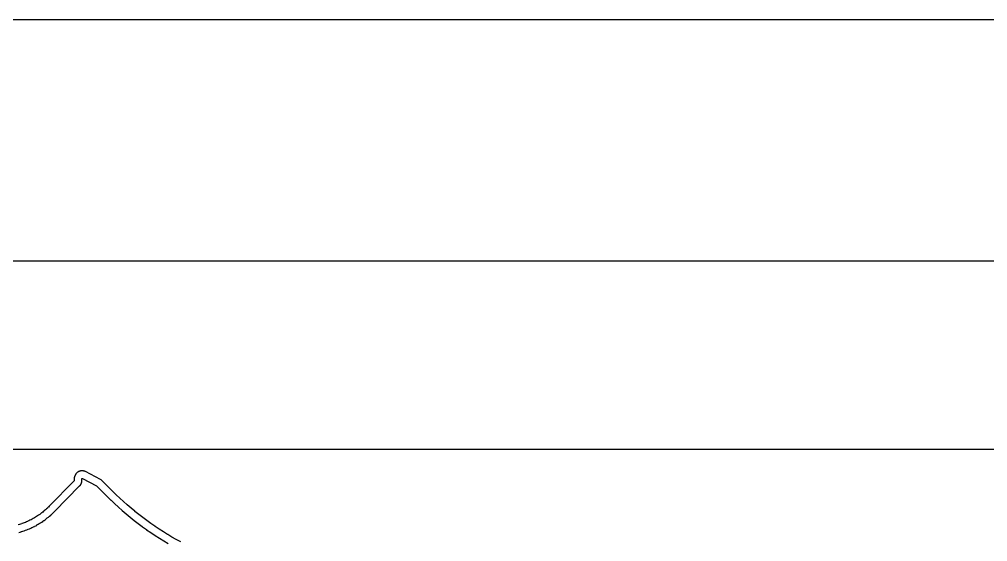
# Model space of a CAD drawing. Extents: x 0 to 1129, y 203 to 1017.
# Drawn here: x 406.3 to 522.6, y 954.7 to 1017.4 of the extents above; entities that cross this region are included whole.
import ezdxf

# ---------------------------------------------------------------- set-up
doc = ezdxf.new("R2010")
doc.units = 0
doc.layers.get('0').update_dxf_attribs({"linetype": 'CONTINUOUS'})

msp = doc.modelspace()

# ---------------------------------------------------------------- linework, layer by layer
at = {"color": 1}
for points in [[(0, 1017.411111), (1128.888889, 1017.411111), (1128.888889, 203.482222), (0, 203.482222), (0, 1017.411111)], [(43.7515, 988.370444), (43.7515, 799.613167), (43.18, 799.627278), (42.890722, 788.338378), (43.7515, 788.317154), (43.7515, 276.027377), (923.734511, 276.027377), (923.734511, 988.370377), (43.7515, 988.370444)], [(390.603119, 965.799677), (761.12563, 965.799677)], [(425.675868, 954.644674), (425.15378, 954.941008), (425.14678, 954.941008), (424.631714, 955.237341), (424.624714, 955.237341), (424.116714, 955.54073), (424.102716, 955.547774), (423.601783, 955.858219), (423.594784, 955.865263), (423.100895, 956.182763), (423.093896, 956.189807), (422.599985, 956.514363), (422.585986, 956.528474), (422.106209, 956.860085), (422.091985, 956.867129), (421.612207, 957.212851), (421.598209, 957.212851), (421.125475, 957.572685), (420.645697, 957.946629), (420.180031, 958.313518), (420.173031, 958.327629), (419.714432, 958.715685), (419.714432, 958.701574), (419.262876, 959.10374), (419.255877, 959.10374), (418.811366, 959.498851), (418.804367, 959.505896), (418.3669, 959.915118), (417.929478, 960.32434), (417.922479, 960.32434), (417.661412, 960.599507), (416.15859, 962.081174), (416.10919, 962.123507), (416.045701, 962.158785), (414.246523, 963.090118), (414.2253, 963.097162), (414.218301, 963.097162), (414.218301, 963.104206), (414.211302, 963.104206), (414.204302, 963.104206), (414.190078, 963.111251), (414.183079, 963.125362), (414.17608, 963.125362), (414.161856, 963.125362), (414.161856, 963.132406), (414.140633, 963.132406), (414.133634, 963.132406), (414.126635, 963.13945), (414.112637, 963.13945), (414.105638, 963.146495), (414.091639, 963.146495), (414.077415, 963.160606), (414.070416, 963.160606), (414.063417, 963.160606), (414.056418, 963.160606), (414.04242, 963.16765), (414.028422, 963.16765), (414.007198, 963.174694), (413.992974, 963.174694), (413.985975, 963.174694), (413.971977, 963.174694), (413.964978, 963.174694), (413.957979, 963.174694), (413.95098, 963.181739), (413.936756, 963.181739), (413.922758, 963.181739), (413.915758, 963.181739), (413.894535, 963.181739), (413.887536, 963.19585), (413.852247, 963.19585), (413.80287, 963.19585), (413.774647, 963.19585), (413.746425, 963.181739), (413.718203, 963.181739), (413.704205, 963.181739), (413.697206, 963.181739), (413.697206, 963.174694), (413.682982, 963.174694), (413.675982, 963.174694), (413.661984, 963.174694), (413.640761, 963.174694), (413.640761, 963.16765), (413.633762, 963.16765), (413.612539, 963.16765), (413.60554, 963.160606), (413.598541, 963.160606), (413.591542, 963.160606), (413.577543, 963.160606), (413.55632, 963.146495), (413.542096, 963.146495), (413.520873, 963.13945), (413.520873, 963.132406), (413.506875, 963.132406), (413.492877, 963.125362), (413.485878, 963.125362), (413.471879, 963.125362), (413.471879, 963.111251), (413.46488, 963.111251), (413.457881, 963.111251), (413.450882, 963.104206), (413.436884, 963.104206), (413.429885, 963.097162), (413.422886, 963.097162), (413.415886, 963.090118), (413.401662, 963.090118), (413.387664, 963.076007), (413.359442, 963.068963), (413.352443, 963.061918), (413.345444, 963.054874), (413.324221, 963.040763), (413.317222, 963.033719), (413.310222, 963.033719), (413.303223, 963.026674), (413.303223, 963.01963), (413.288999, 963.01963), (413.282, 963.01963), (413.282, 963.005519), (413.275001, 963.005519), (413.275001, 962.998475), (413.253778, 962.99143), (413.246779, 962.99143), (413.23978, 962.984386), (413.232781, 962.970275), (413.218782, 962.963231), (413.211783, 962.956187), (413.211783, 962.949142), (413.197785, 962.935031), (413.183787, 962.927987), (413.176788, 962.920943), (413.148566, 962.899787), (413.141566, 962.885676), (413.127568, 962.864521), (413.099346, 962.829243), (413.092347, 962.822199), (413.078349, 962.815154), (413.07135, 962.80811), (413.07135, 962.793999), (413.06435, 962.793999), (413.057351, 962.779888), (413.050352, 962.772844), (413.050352, 962.758733), (413.050352, 962.751688), (413.036128, 962.744644), (413.029129, 962.7376), (413.029129, 962.723489), (413.02213, 962.723489), (413.015131, 962.709378), (413.015131, 962.702333), (413.001133, 962.688222), (412.994134, 962.681178), (412.994134, 962.667067), (412.987134, 962.652956), (412.987134, 962.645911), (412.980135, 962.638867), (412.980135, 962.631823), (412.966137, 962.624779), (412.966137, 962.610668), (412.966137, 962.603623), (412.959138, 962.596579), (412.959138, 962.589535), (412.952139, 962.575424), (412.952139, 962.568379), (412.94514, 962.561335), (412.94514, 962.554291), (412.94514, 962.54018), (412.94514, 962.533135), (412.931142, 962.526091), (412.931142, 962.519047), (412.931142, 962.504936), (412.924142, 962.497892), (412.924142, 962.490847), (412.924142, 962.483803), (412.910144, 962.434414), (412.910144, 962.42737), (412.89592, 962.42737), (412.89592, 962.413259), (412.89592, 962.392103), (412.89592, 962.377992), (412.89592, 962.363881), (412.89592, 962.356837), (412.89592, 962.349793), (412.89592, 962.342748), (412.89592, 962.328637), (412.888921, 962.314526), (412.888921, 962.279248), (412.888921, 962.258093), (412.888921, 962.251049), (412.888921, 961.989993), (412.888921, 961.975882), (412.888921, 961.968838), (412.881922, 961.968838), (409.890366, 958.934949), (409.784522, 958.836171), (409.777523, 958.829127), (409.678722, 958.730349), (409.671723, 958.723305), (409.565879, 958.624527), (409.558879, 958.617483), (409.453035, 958.518705), (409.333102, 958.426983), (409.220213, 958.328205), (409.213214, 958.328205), (409.107369, 958.229427), (409.10037, 958.229427), (408.987481, 958.144761), (408.973257, 958.130649), (408.860368, 958.045983), (408.747479, 957.954261), (408.74048, 957.954261), (408.61348, 957.869594), (408.493524, 957.791983), (408.479526, 957.777872), (408.366637, 957.700261), (408.359638, 957.700261), (408.232638, 957.622649), (408.112705, 957.545038), (408.105706, 957.545038), (407.978706, 957.474483), (407.971707, 957.460372), (407.83764, 957.389816), (407.703573, 957.319261), (407.576596, 957.262816), (407.562372, 957.248705), (407.442439, 957.192261), (407.435439, 957.192261), (407.303111, 957.128444), (407.296112, 957.1214), (407.169089, 957.064956), (407.16209, 957.057911), (407.028023, 957.001467), (407.021024, 957.001467), (406.886958, 956.952078), (406.886958, 956.945034), (406.879958, 956.945034), (406.745892, 956.895645), (406.745892, 956.888601), (406.738892, 956.888601), (406.604826, 956.846267), (406.604826, 956.839223), (406.597826, 956.839223), (406.456715, 956.789834), (406.449716, 956.789834), (406.315649, 956.747501), (406.174538, 956.705168)], [(406.255751, 955.78799), (406.403906, 955.830324), (406.410905, 955.830324), (406.410905, 955.837368), (406.573172, 955.886757), (406.580171, 955.886757), (406.728349, 955.936146), (406.735348, 955.936146), (406.89057, 955.99259), (406.897569, 955.99259), (407.045724, 956.041979), (407.052724, 956.049023), (407.193835, 956.105468), (407.208059, 956.105468), (407.356214, 956.168968), (407.363213, 956.168968), (407.504324, 956.225412), (407.511323, 956.239523), (407.666546, 956.295968), (407.673545, 956.310079), (407.814656, 956.366523), (407.821655, 956.380635), (407.962766, 956.437079), (407.962766, 956.45119), (407.969765, 956.45119), (408.110876, 956.521746), (408.124874, 956.52879), (408.265986, 956.599346), (408.407097, 956.676957), (408.414096, 956.676957), (408.414096, 956.684001), (408.555207, 956.768668), (408.562206, 956.768668), (408.69625, 956.853334), (408.837361, 956.930945), (408.837361, 956.945056), (408.844361, 956.945056), (408.978405, 957.029723), (408.985404, 957.029723), (409.119448, 957.121445), (409.119448, 957.12849), (409.253492, 957.213156), (409.260492, 957.220201), (409.394536, 957.318978), (409.521558, 957.417756), (409.655603, 957.523589), (409.782603, 957.622367), (409.789602, 957.629411), (409.909558, 957.735245), (409.923556, 957.735245), (410.036445, 957.841078), (410.043444, 957.841078), (410.043444, 957.848122), (410.156333, 957.953956), (410.170557, 957.953956), (410.283446, 958.066845), (410.290445, 958.066845), (410.403334, 958.186789), (410.410333, 958.186789), (410.530288, 958.299678), (410.530288, 958.306722), (413.542999, 961.368833), (413.549998, 961.375878), (413.563997, 961.382922), (413.570996, 961.397033), (413.577995, 961.404077), (413.584994, 961.411122), (413.584994, 961.418166), (413.598992, 961.432277), (413.605991, 961.439321), (413.61299, 961.446365), (413.61999, 961.45341), (413.61999, 961.467521), (413.633988, 961.474565), (413.640987, 961.481609), (413.640987, 961.488654), (413.647986, 961.488654), (413.654985, 961.502765), (413.654985, 961.509809), (413.669209, 961.516853), (413.669209, 961.523898), (413.676208, 961.538009), (413.676208, 961.545053), (413.683207, 961.552097), (413.690206, 961.559141), (413.690206, 961.573253), (413.704205, 961.580297), (413.704205, 961.587341), (413.704205, 961.594385), (413.711204, 961.594385), (413.711204, 961.608496), (413.718203, 961.615541), (413.718203, 961.629652), (413.725202, 961.629652), (413.725202, 961.643763), (413.7392, 961.679041), (413.746199, 961.679041), (413.746199, 961.686085), (413.746199, 961.693129), (413.746199, 961.700174), (413.781488, 961.791896), (413.788487, 961.806007), (413.788487, 961.904785), (413.788487, 961.911829), (413.788487, 961.92594), (413.788487, 961.932984), (413.788487, 961.940029), (413.788487, 961.947073), (413.788487, 961.961184), (413.788487, 961.975295), (413.788487, 962.229295), (413.788487, 962.243406), (413.795487, 962.25045), (413.795487, 962.264562), (413.795487, 962.278673), (413.802486, 962.278673), (413.823709, 962.285717), (413.830708, 962.285717), (413.837707, 962.278673), (413.851705, 962.278673), (413.858704, 962.278673), (413.865703, 962.264562), (413.872703, 962.264562), (415.566036, 961.396728), (417.026547, 959.957395), (417.294636, 959.682228), (417.30886, 959.682228), (417.746282, 959.258895), (417.746282, 959.251851), (418.197837, 958.835573), (418.204836, 958.828529), (418.656392, 958.419306), (418.663391, 958.419306), (419.129035, 958.01714), (419.601769, 957.629084), (419.608768, 957.62204), (420.081501, 957.24104), (420.095499, 957.24104), (420.095499, 957.233996), (420.575277, 956.860051), (420.575277, 956.853007), (421.069166, 956.493174), (421.083164, 956.479062), (421.577053, 956.126285), (421.584052, 956.11924), (422.077964, 955.773518), (422.084963, 955.773518), (422.600007, 955.434851), (423.115074, 955.096185), (423.637185, 954.771629), (423.644184, 954.771629), (424.173362, 954.454129)]]:
    msp.add_lwpolyline(points, dxfattribs=at)

doc.saveas('drawing.dxf')
